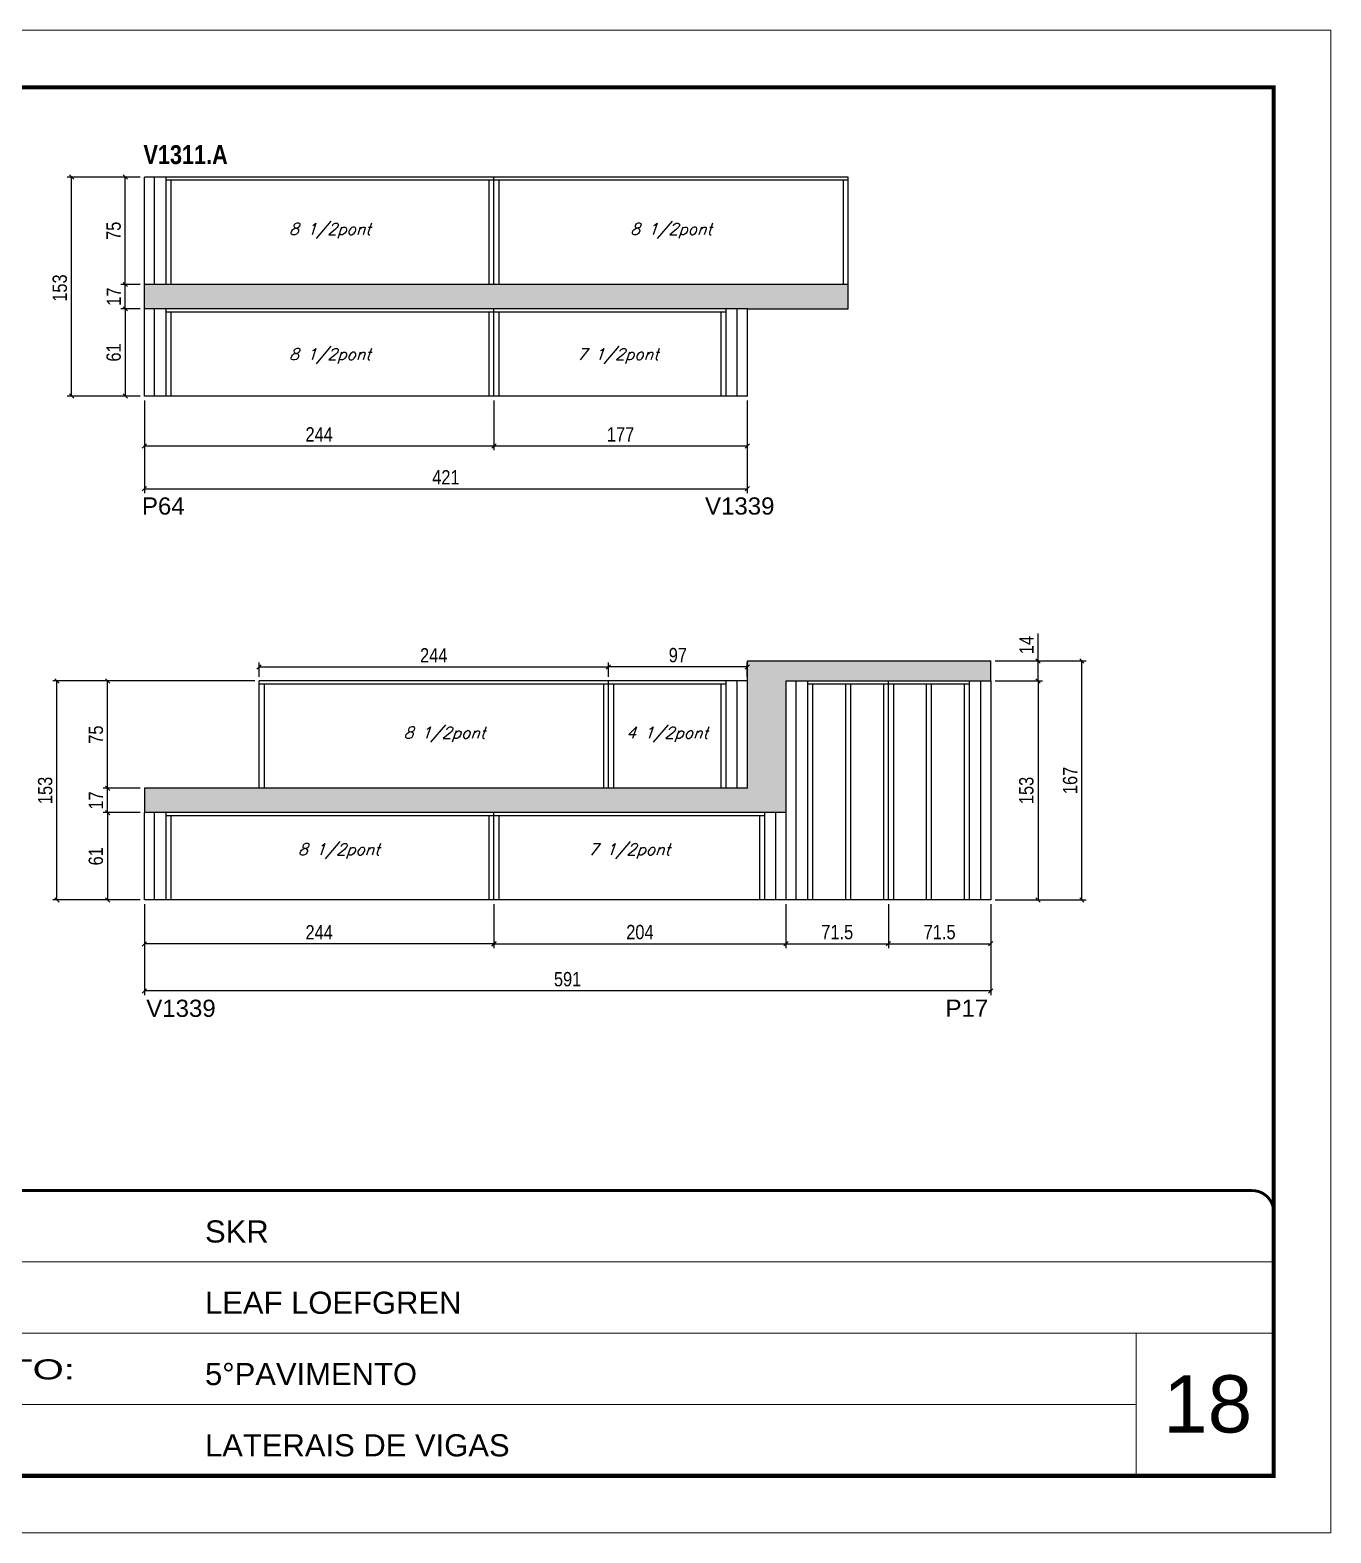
# Model space of a CAD drawing. Extents: x 3309 to 10384, y -2522 to 14608.
# Drawn here: x 5484 to 6393, y 8964 to 10014 of the extents above; entities that cross this region are included whole.
import ezdxf

# ---------------------------------------------------------------- set-up
doc = ezdxf.new("R2010")
doc.units = 0
doc.linetypes.add('CONTINUO', pattern=[0])
doc.linetypes.add('DASHED', pattern=[0.75, 0.5, -0.25])
for name, color, linetype in [('5', 5, 'Continuous'), ('COTA', 241, 'Continuous'), ('NOMENCLATURA', 7, 'Continuous'), ('Painéis', 200, 'Continuous'), ('SARR_2.2x7', 40, 'Continuous'), ('SARR_3.5x7', 81, 'Continuous'), ('texto', 7, 'Continuous')]:
    doc.layers.add(name, color=color, linetype=linetype)
for name, color, linetype, lineweight in [('CARIMBO', 255, 'Continuous', 9), ('Folhas', 255, 'Continuous', 9), ('SARRAFO DE PRESSAO', 251, 'DASHED', 9)]:
    doc.layers.add(name, color=color, linetype=linetype, lineweight=lineweight)
doc.styles.add('ARIAL', font='arial.ttf')
doc.styles.add('COTA TECNICA', font='techl___.ttf', dxfattribs={"height": 10})
doc.styles.add('Romans', font='romans.shx')
doc.styles.get("Standard").update_dxf_attribs({"font": 'arial.ttf'})
doc.styles.add('TECNICA', font='techb___.ttf', dxfattribs={"height": 10})
doc.styles.add('Tecnologia', font='')
doc.styles.get('Tecnologia').set_extended_font_data('Forgotten Futurist')
doc.dimstyles.new('PAINEL', dxfattribs={"dimtxt": 10, "dimasz": 3, "dimexe": 3, "dimexo": 3, "dimgap": 3, "dimtad": 1, "dimdec": 1, "dimzin": 12, "dimdsep": 46, "dimtxsty": 'COTA TECNICA', "dimblk1": 'OBLIQUE', "dimblk2": 'OBLIQUE', "dimsah": 1, "dimcen": 0.9, "dimclrd": 4, "dimclre": 4, "dimclrt": 240, "dimadec": 1, "dimazin": 3, "dimtfac": 1, "dimtdec": 1, "dimtmove": 0, "dimatfit": 3, "dimfxl": 1, "dimtolj": 1, "dimtzin": 12, "dimarcsym": 0})

# ---------------------------------------------------------------- blocks, each defined once
blk = doc.blocks.new('9999999999')
at = {"color": 30, "linetype": 'CONTINUO'}
for p, q in [((98564.6, 34379.6), (99584, 34379.6)), ((98564.6, 34329.8), (99488, 34329.8)), ((99584, 34329.8), (99488, 34329.8)), ((99488, 34329.8), (99488, 34230.2)), ((98564.6, 34280), (99488, 34280))]:
    blk.add_line(p, q, dxfattribs=at)
at = {"color": 30, "linetype": 'CONTINUO', "const_width": 2}
blk.add_lwpolyline([(99584, 34230.2), (99584, 34414.4, 0.414214), (99569, 34429.4), (98229, 34429.4, 0.414214), (98214, 34414.4), (98214, 34245.2, 0.414214), (98229, 34230.2), (99584, 34230.2)], format="xyb", dxfattribs=at)
at = {"layer": 'Folhas'}
blk.add_lwpolyline([(98139, 34190.2), (99624, 34190.2), (99624, 35240.2), (98139, 35240.2)], close=True, dxfattribs=at)
at = {"layer": 'Folhas', "color": 30, "const_width": 3}
blk.add_lwpolyline([(98214, 34230.2), (99584, 34230.2), (99584, 35200.2), (98214, 35200.2)], close=True, dxfattribs=at)
at = {"color": 7, "linetype": 'Continuous', "ltscale": 5, "style": 'ARIAL'}
for s, height, p in [('SKR', 15.48, (98837.7, 34393.1)), ('LEAF LOEFGREN', 15.483, (98837.7, 34343.3)), ('5°PAVIMENTO', 15.483, (98837.7, 34293.5)), ('LATERAIS DE VIGAS', 15.483, (98837.7, 34243.7))]:
    blk.add_text(s, height=height, dxfattribs=at).set_placement(p)
at = {"layer": 'Folhas', "color": 7, "style": 'Tecnologia', "width": 1.5}
blk.add_text('PAVIMENTO:', height=14, dxfattribs=at).set_placement((98573.7, 34297.5))
blk = doc.blocks.new('_Oblique')
at = {"color": 0, "linetype": 'ByBlock', "lineweight": -2}
blk.add_line((-0.5, -0.5), (0.5, 0.5), dxfattribs=at)
blk = doc.blocks.new('*D506')
at = {"layer": 'COTA', "color": 4, "lineweight": -2, "transparency": 16777216}
for p, q in [((5564.3, 9754.8), (5564.3, 9720)), ((5808.3, 9754.8), (5808.3, 9720)), ((5564.3, 9723), (5808.3, 9723))]:
    blk.add_line(p, q, dxfattribs=at)
at = {"layer": 'Defpoints', "color": 0, "transparency": 16777216}
for p in [(5564.3, 9757.8), (5808.3, 9757.8), (5808.3, 9723)]:
    blk.add_point(p, dxfattribs=at)
at = {"layer": 'COTA', "color": 4, "lineweight": -2, "transparency": 16777216, "xscale": 3, "yscale": 3, "zscale": 3, "rotation": 180}
blk.add_blockref('_Oblique', (5564.3, 9723), dxfattribs=at)
at = {"layer": 'COTA', "color": 4, "lineweight": -2, "transparency": 16777216, "xscale": 3, "yscale": 3, "zscale": 3}
blk.add_blockref('_Oblique', (5808.3, 9723), dxfattribs=at)
at = {"layer": 'COTA', "color": 240, "transparency": 16777216, "insert": (5686.3, 9731.1), "char_height": 10, "attachment_point": 5, "style": 'COTA TECNICA'}
blk.add_mtext('\\A1;244', dxfattribs=at)
blk = doc.blocks.new('*D507')
at = {"layer": 'COTA', "color": 4, "lineweight": -2, "transparency": 16777216}
for p, q in [((5808.3, 9754.8), (5808.3, 9720)), ((5985.3, 9754.8), (5985.3, 9720)), ((5808.3, 9723), (5985.3, 9723))]:
    blk.add_line(p, q, dxfattribs=at)
at = {"layer": 'Defpoints', "color": 0, "transparency": 16777216}
for p in [(5808.3, 9757.8), (5985.3, 9757.8), (5985.3, 9723)]:
    blk.add_point(p, dxfattribs=at)
at = {"layer": 'COTA', "color": 4, "lineweight": -2, "transparency": 16777216, "xscale": 3, "yscale": 3, "zscale": 3, "rotation": 180}
blk.add_blockref('_Oblique', (5808.3, 9723), dxfattribs=at)
at = {"layer": 'COTA', "color": 4, "lineweight": -2, "transparency": 16777216, "xscale": 3, "yscale": 3, "zscale": 3}
blk.add_blockref('_Oblique', (5985.3, 9723), dxfattribs=at)
at = {"layer": 'COTA', "color": 240, "transparency": 16777216, "insert": (5896.8, 9731.1), "char_height": 10, "attachment_point": 5, "style": 'COTA TECNICA'}
blk.add_mtext('\\A1;177', dxfattribs=at)
blk = doc.blocks.new('*D505')
at = {"layer": 'COTA', "color": 4, "lineweight": -2, "transparency": 16777216}
for p, q in [((5564.3, 9754.8), (5564.3, 9690.1)), ((5985.3, 9754.8), (5985.3, 9690.1)), ((5564.3, 9693.1), (5985.3, 9693.1))]:
    blk.add_line(p, q, dxfattribs=at)
at = {"layer": 'Defpoints', "color": 0, "transparency": 16777216}
for p in [(5564.3, 9757.8), (5985.3, 9757.8), (5985.3, 9693.1)]:
    blk.add_point(p, dxfattribs=at)
at = {"layer": 'COTA', "color": 4, "lineweight": -2, "transparency": 16777216, "xscale": 3, "yscale": 3, "zscale": 3, "rotation": 180}
blk.add_blockref('_Oblique', (5564.3, 9693.1), dxfattribs=at)
at = {"layer": 'COTA', "color": 4, "lineweight": -2, "transparency": 16777216, "xscale": 3, "yscale": 3, "zscale": 3}
blk.add_blockref('_Oblique', (5985.3, 9693.1), dxfattribs=at)
at = {"layer": 'COTA', "color": 240, "transparency": 16777216, "insert": (5774.8, 9701.1), "char_height": 10, "attachment_point": 5, "style": 'COTA TECNICA'}
blk.add_mtext('\\A1;421', dxfattribs=at)
blk = doc.blocks.new('*D508')
at = {"layer": 'COTA', "color": 4, "linetype": 'ByBlock', "lineweight": -2, "transparency": 16777216}
for p, q in [((5564.3, 9402.8), (5564.3, 9372.1)), ((5808.3, 9402.8), (5808.3, 9372.1)), ((5808.3, 9375.1), (5564.3, 9375.1))]:
    blk.add_line(p, q, dxfattribs=at)
at = {"layer": 'Defpoints', "color": 0, "linetype": 'ByBlock', "transparency": 16777216}
for p in [(5564.3, 9405.8), (5808.3, 9405.8), (5564.3, 9375.1)]:
    blk.add_point(p, dxfattribs=at)
at = {"layer": 'COTA', "color": 4, "linetype": 'ByBlock', "lineweight": -2, "transparency": 16777216, "xscale": 3, "yscale": 3, "zscale": 3, "rotation": 180}
blk.add_blockref('_Oblique', (5564.3, 9375.1), dxfattribs=at)
at = {"layer": 'COTA', "color": 4, "linetype": 'ByBlock', "lineweight": -2, "transparency": 16777216, "xscale": 3, "yscale": 3, "zscale": 3}
blk.add_blockref('_Oblique', (5808.3, 9375.1), dxfattribs=at)
at = {"layer": 'COTA', "color": 240, "linetype": 'ByBlock', "transparency": 16777216, "insert": (5686.3, 9383.2), "char_height": 10, "attachment_point": 5, "style": 'COTA TECNICA'}
blk.add_mtext('\\A1;244', dxfattribs=at)
blk = doc.blocks.new('*D510')
at = {"layer": 'COTA', "color": 4, "linetype": 'ByBlock', "lineweight": -2, "transparency": 16777216}
for p, q in [((5564.3, 9402.8), (5564.3, 9339.2)), ((6155.3, 9402.8), (6155.3, 9339.2)), ((6155.3, 9342.2), (5564.3, 9342.2))]:
    blk.add_line(p, q, dxfattribs=at)
at = {"layer": 'Defpoints', "color": 0, "linetype": 'ByBlock', "transparency": 16777216}
for p in [(5564.3, 9405.8), (6155.3, 9405.8), (5564.3, 9342.2)]:
    blk.add_point(p, dxfattribs=at)
at = {"layer": 'COTA', "color": 4, "linetype": 'ByBlock', "lineweight": -2, "transparency": 16777216, "xscale": 3, "yscale": 3, "zscale": 3, "rotation": 180}
blk.add_blockref('_Oblique', (5564.3, 9342.2), dxfattribs=at)
at = {"layer": 'COTA', "color": 4, "linetype": 'ByBlock', "lineweight": -2, "transparency": 16777216, "xscale": 3, "yscale": 3, "zscale": 3}
blk.add_blockref('_Oblique', (6155.3, 9342.2), dxfattribs=at)
at = {"layer": 'COTA', "color": 240, "linetype": 'ByBlock', "transparency": 16777216, "insert": (5859.8, 9350.4), "char_height": 10, "attachment_point": 5, "style": 'COTA TECNICA'}
blk.add_mtext('\\A1;591', dxfattribs=at)
blk = doc.blocks.new('*D509')
at = {"layer": 'COTA', "color": 4, "lineweight": -2, "transparency": 16777216}
for p, q in [((5808.3, 9402.8), (5808.3, 9372.2)), ((6012.3, 9402.8), (6012.3, 9372.2)), ((5808.3, 9375.2), (6012.3, 9375.2))]:
    blk.add_line(p, q, dxfattribs=at)
at = {"layer": 'Defpoints', "color": 0, "transparency": 16777216}
for p in [(5808.3, 9405.8, 0), (6012.3, 9405.8, 0), (6012.3, 9375.2)]:
    blk.add_point(p, dxfattribs=at)
at = {"layer": 'COTA', "color": 4, "lineweight": -2, "transparency": 16777216, "xscale": 3, "yscale": 3, "zscale": 3, "rotation": 180}
blk.add_blockref('_Oblique', (5808.3, 9375.2), dxfattribs=at)
at = {"layer": 'COTA', "color": 4, "lineweight": -2, "transparency": 16777216, "xscale": 3, "yscale": 3, "zscale": 3}
blk.add_blockref('_Oblique', (6012.3, 9375.2), dxfattribs=at)
at = {"layer": 'COTA', "color": 240, "transparency": 16777216, "insert": (5910.3, 9383.3), "char_height": 10, "attachment_point": 5, "style": 'COTA TECNICA'}
blk.add_mtext('\\A1;204', dxfattribs=at)
blk = doc.blocks.new('*D511')
at = {"layer": 'COTA', "color": 4, "lineweight": -2, "transparency": 16777216}
for p, q in [((6012.3, 9402.8), (6012.3, 9372.2)), ((6083.8, 9402.8), (6083.8, 9372.2)), ((6012.3, 9375.2), (6083.8, 9375.2))]:
    blk.add_line(p, q, dxfattribs=at)
at = {"layer": 'Defpoints', "color": 0, "transparency": 16777216}
for p in [(6012.3, 9405.8), (6083.8, 9405.8), (6083.8, 9375.2)]:
    blk.add_point(p, dxfattribs=at)
at = {"layer": 'COTA', "color": 4, "lineweight": -2, "transparency": 16777216, "xscale": 3, "yscale": 3, "zscale": 3, "rotation": 180}
blk.add_blockref('_Oblique', (6012.3, 9375.2), dxfattribs=at)
at = {"layer": 'COTA', "color": 4, "lineweight": -2, "transparency": 16777216, "xscale": 3, "yscale": 3, "zscale": 3}
blk.add_blockref('_Oblique', (6083.8, 9375.2), dxfattribs=at)
at = {"layer": 'COTA', "color": 240, "transparency": 16777216, "insert": (6048.1, 9383.3), "char_height": 10, "attachment_point": 5, "style": 'COTA TECNICA'}
blk.add_mtext('\\A1;71.5', dxfattribs=at)
blk = doc.blocks.new('*D512')
at = {"layer": 'COTA', "color": 4, "lineweight": -2, "transparency": 16777216}
for p, q in [((6158.3, 9558.8), (6191.4, 9558.8)), ((6188.4, 9558.8), (6188.4, 9405.8)), ((6158.3, 9405.8), (6191.4, 9405.8))]:
    blk.add_line(p, q, dxfattribs=at)
at = {"layer": 'Defpoints', "color": 0, "transparency": 16777216}
for p in [(6155.3, 9558.8), (6155.3, 9405.8), (6188.4, 9405.8)]:
    blk.add_point(p, dxfattribs=at)
at = {"layer": 'COTA', "color": 4, "lineweight": -2, "transparency": 16777216, "xscale": 3, "yscale": 3, "zscale": 3}
for p, rotation in [((6188.4, 9558.8), 90), ((6188.4, 9405.8), 270)]:
    blk.add_blockref('_Oblique', p, dxfattribs=dict(at, rotation=rotation))
at = {"layer": 'COTA', "color": 240, "transparency": 16777216, "insert": (6180.2, 9482.3), "char_height": 10, "attachment_point": 5, "rotation": 90, "style": 'COTA TECNICA'}
blk.add_mtext('\\A1;153', dxfattribs=at)
blk = doc.blocks.new('*D513')
at = {"layer": 'COTA', "color": 4, "lineweight": -2, "transparency": 16777216}
for p, q in [((6188.4, 9572.8), (6188.4, 9591.9)), ((6158.3, 9572.8), (6191.4, 9572.8)), ((6188.4, 9558.8), (6188.4, 9572.8)), ((6158.3, 9558.8), (6191.4, 9558.8))]:
    blk.add_line(p, q, dxfattribs=at)
at = {"layer": 'Defpoints', "color": 0, "transparency": 16777216}
for p in [(6155.3, 9572.8), (6188.4, 9572.8), (6155.3, 9558.8)]:
    blk.add_point(p, dxfattribs=at)
at = {"layer": 'COTA', "color": 4, "lineweight": -2, "transparency": 16777216, "xscale": 3, "yscale": 3, "zscale": 3}
for p, rotation in [((6188.4, 9572.8), 90), ((6188.4, 9558.8), 270)]:
    blk.add_blockref('_Oblique', p, dxfattribs=dict(at, rotation=rotation))
at = {"layer": 'COTA', "color": 240, "transparency": 16777216, "insert": (6180.3, 9583.9), "char_height": 10, "attachment_point": 5, "rotation": 90, "style": 'COTA TECNICA'}
blk.add_mtext('\\A1;14', dxfattribs=at)
blk = doc.blocks.new('*D514')
at = {"layer": 'COTA', "color": 4, "lineweight": -2, "transparency": 16777216}
for p, q in [((6158.3, 9572.8), (6221.9, 9572.8)), ((6218.9, 9405.8), (6218.9, 9572.8)), ((6158.3, 9405.8), (6221.9, 9405.8))]:
    blk.add_line(p, q, dxfattribs=at)
at = {"layer": 'Defpoints', "color": 0, "transparency": 16777216}
for p in [(6155.3, 9572.8), (6218.9, 9572.8), (6155.3, 9405.8)]:
    blk.add_point(p, dxfattribs=at)
at = {"layer": 'COTA', "color": 4, "lineweight": -2, "transparency": 16777216, "xscale": 3, "yscale": 3, "zscale": 3}
for p, rotation in [((6218.9, 9572.8), 90), ((6218.9, 9405.8), 270)]:
    blk.add_blockref('_Oblique', p, dxfattribs=dict(at, rotation=rotation))
at = {"layer": 'COTA', "color": 240, "transparency": 16777216, "insert": (6210.8, 9489.3), "char_height": 10, "attachment_point": 5, "rotation": 90, "style": 'COTA TECNICA'}
blk.add_mtext('\\A1;167', dxfattribs=at)
blk = doc.blocks.new('*D515')
at = {"layer": 'COTA', "color": 4, "lineweight": -2, "transparency": 16777216}
for p, q in [((6083.8, 9402.8), (6083.8, 9372.2)), ((6155.3, 9402.8), (6155.3, 9372.2)), ((6083.8, 9375.2), (6155.3, 9375.2))]:
    blk.add_line(p, q, dxfattribs=at)
at = {"layer": 'Defpoints', "color": 0, "transparency": 16777216}
for p in [(6083.8, 9405.8), (6155.3, 9405.8), (6155.3, 9375.2)]:
    blk.add_point(p, dxfattribs=at)
at = {"layer": 'COTA', "color": 4, "lineweight": -2, "transparency": 16777216, "xscale": 3, "yscale": 3, "zscale": 3, "rotation": 180}
blk.add_blockref('_Oblique', (6083.8, 9375.2), dxfattribs=at)
at = {"layer": 'COTA', "color": 4, "lineweight": -2, "transparency": 16777216, "xscale": 3, "yscale": 3, "zscale": 3}
blk.add_blockref('_Oblique', (6155.3, 9375.2), dxfattribs=at)
at = {"layer": 'COTA', "color": 240, "transparency": 16777216, "insert": (6119.6, 9383.3), "char_height": 10, "attachment_point": 5, "style": 'COTA TECNICA'}
blk.add_mtext('\\A1;71.5', dxfattribs=at)
blk = doc.blocks.new('*D516')
at = {"layer": 'COTA', "color": 4, "lineweight": -2, "transparency": 16777216}
for p, q in [((5888.3, 9561.8), (5888.3, 9571.6)), ((5985.3, 9568.6), (5888.3, 9568.6)), ((5985.3, 9561.8), (5985.3, 9571.6))]:
    blk.add_line(p, q, dxfattribs=at)
at = {"layer": 'Defpoints', "color": 0, "transparency": 16777216}
for p in [(5888.3, 9568.6), (5888.3, 9558.8), (5985.3, 9558.8)]:
    blk.add_point(p, dxfattribs=at)
at = {"layer": 'COTA', "color": 4, "lineweight": -2, "transparency": 16777216, "xscale": 3, "yscale": 3, "zscale": 3, "rotation": 180}
blk.add_blockref('_Oblique', (5888.3, 9568.6), dxfattribs=at)
at = {"layer": 'COTA', "color": 4, "lineweight": -2, "transparency": 16777216, "xscale": 3, "yscale": 3, "zscale": 3}
blk.add_blockref('_Oblique', (5985.3, 9568.6), dxfattribs=at)
at = {"layer": 'COTA', "color": 240, "transparency": 16777216, "insert": (5936.8, 9576.8), "char_height": 10, "attachment_point": 5, "style": 'COTA TECNICA'}
blk.add_mtext('\\A1;97', dxfattribs=at)
blk = doc.blocks.new('*D517')
at = {"layer": 'COTA', "color": 4, "lineweight": -2, "transparency": 16777216}
for p, q in [((5644.3, 9561.8), (5644.3, 9571.6)), ((5644.3, 9568.6), (5888.3, 9568.6)), ((5888.3, 9561.8), (5888.3, 9571.6))]:
    blk.add_line(p, q, dxfattribs=at)
at = {"layer": 'Defpoints', "color": 0, "transparency": 16777216}
for p in [(5888.3, 9568.6), (5644.3, 9558.8), (5888.3, 9558.8)]:
    blk.add_point(p, dxfattribs=at)
at = {"layer": 'COTA', "color": 4, "lineweight": -2, "transparency": 16777216, "xscale": 3, "yscale": 3, "zscale": 3, "rotation": 180}
blk.add_blockref('_Oblique', (5644.3, 9568.6), dxfattribs=at)
at = {"layer": 'COTA', "color": 4, "lineweight": -2, "transparency": 16777216, "xscale": 3, "yscale": 3, "zscale": 3}
blk.add_blockref('_Oblique', (5888.3, 9568.6), dxfattribs=at)
at = {"layer": 'COTA', "color": 240, "transparency": 16777216, "insert": (5766.3, 9576.7), "char_height": 10, "attachment_point": 5, "style": 'COTA TECNICA'}
blk.add_mtext('\\A1;244', dxfattribs=at)
blk = doc.blocks.new('*D518')
at = {"layer": 'COTA', "color": 4, "lineweight": -2, "transparency": 16777216}
for p, q in [((5561.3, 9818.8), (5547.9, 9818.8)), ((5550.9, 9818.8), (5550.9, 9757.8)), ((5561.3, 9757.8), (5547.9, 9757.8))]:
    blk.add_line(p, q, dxfattribs=at)
at = {"layer": 'Defpoints', "color": 0, "transparency": 16777216}
for p in [(5564.3, 9818.8), (5550.9, 9757.8), (5564.3, 9757.8)]:
    blk.add_point(p, dxfattribs=at)
at = {"layer": 'COTA', "color": 4, "lineweight": -2, "transparency": 16777216, "xscale": 3, "yscale": 3, "zscale": 3}
for p, rotation in [((5550.9, 9818.8), 90), ((5550.9, 9757.8), 270)]:
    blk.add_blockref('_Oblique', p, dxfattribs=dict(at, rotation=rotation))
at = {"layer": 'COTA', "color": 240, "transparency": 16777216, "insert": (5542.8, 9788.3), "char_height": 10, "attachment_point": 5, "rotation": 90, "style": 'COTA TECNICA'}
blk.add_mtext('\\A1;61', dxfattribs=at)
blk = doc.blocks.new('*D519')
at = {"layer": 'COTA', "color": 4, "lineweight": -2, "transparency": 16777216}
for p, q in [((5561.3, 9835.8), (5547.9, 9835.8)), ((5550.9, 9818.8), (5550.9, 9835.8)), ((5561.3, 9818.8), (5547.9, 9818.8))]:
    blk.add_line(p, q, dxfattribs=at)
at = {"layer": 'Defpoints', "color": 0, "transparency": 16777216}
for p in [(5550.9, 9835.8), (5564.3, 9835.8), (5564.3, 9818.8)]:
    blk.add_point(p, dxfattribs=at)
at = {"layer": 'COTA', "color": 4, "lineweight": -2, "transparency": 16777216, "xscale": 3, "yscale": 3, "zscale": 3}
for p, rotation in [((5550.9, 9835.8), 90), ((5550.9, 9818.8), 270)]:
    blk.add_blockref('_Oblique', p, dxfattribs=dict(at, rotation=rotation))
at = {"layer": 'COTA', "color": 240, "transparency": 16777216, "insert": (5542.9, 9827.3), "char_height": 10, "attachment_point": 5, "rotation": 90, "style": 'COTA TECNICA'}
blk.add_mtext('\\A1;17', dxfattribs=at)
blk = doc.blocks.new('*D520')
at = {"layer": 'COTA', "color": 4, "lineweight": -2, "transparency": 16777216}
for p, q in [((5561.3, 9910.8), (5547.9, 9910.8)), ((5550.9, 9835.8), (5550.9, 9910.8)), ((5561.3, 9835.8), (5547.9, 9835.8))]:
    blk.add_line(p, q, dxfattribs=at)
at = {"layer": 'Defpoints', "color": 0, "transparency": 16777216}
for p in [(5550.9, 9910.8), (5564.3, 9910.8), (5564.3, 9835.8)]:
    blk.add_point(p, dxfattribs=at)
at = {"layer": 'COTA', "color": 4, "lineweight": -2, "transparency": 16777216, "xscale": 3, "yscale": 3, "zscale": 3}
for p, rotation in [((5550.9, 9910.8), 90), ((5550.9, 9835.8), 270)]:
    blk.add_blockref('_Oblique', p, dxfattribs=dict(at, rotation=rotation))
at = {"layer": 'COTA', "color": 240, "transparency": 16777216, "insert": (5542.8, 9873.3), "char_height": 10, "attachment_point": 5, "rotation": 90, "style": 'COTA TECNICA'}
blk.add_mtext('\\A1;75', dxfattribs=at)
blk = doc.blocks.new('*D521')
at = {"layer": 'COTA', "color": 4, "lineweight": -2, "transparency": 16777216}
for p, q in [((5561.3, 9910.8), (5510.4, 9910.8)), ((5513.4, 9757.8), (5513.4, 9910.8)), ((5561.3, 9757.8), (5510.4, 9757.8))]:
    blk.add_line(p, q, dxfattribs=at)
at = {"layer": 'Defpoints', "color": 0, "transparency": 16777216}
for p in [(5513.4, 9910.8), (5564.3, 9910.8), (5564.3, 9757.8)]:
    blk.add_point(p, dxfattribs=at)
at = {"layer": 'COTA', "color": 4, "lineweight": -2, "transparency": 16777216, "xscale": 3, "yscale": 3, "zscale": 3}
for p, rotation in [((5513.4, 9910.8), 90), ((5513.4, 9757.8), 270)]:
    blk.add_blockref('_Oblique', p, dxfattribs=dict(at, rotation=rotation))
at = {"layer": 'COTA', "color": 240, "transparency": 16777216, "insert": (5505.2, 9833.3), "char_height": 10, "attachment_point": 5, "rotation": 90, "style": 'COTA TECNICA'}
blk.add_mtext('\\A1;153', dxfattribs=at)
blk = doc.blocks.new('*D522')
at = {"layer": 'COTA', "color": 4, "lineweight": -2, "transparency": 16777216}
for p, q in [((5561.3, 9466.8), (5535.5, 9466.8)), ((5538.5, 9466.8), (5538.5, 9405.8)), ((5561.3, 9405.8), (5535.5, 9405.8))]:
    blk.add_line(p, q, dxfattribs=at)
at = {"layer": 'Defpoints', "color": 0, "transparency": 16777216}
for p in [(5564.3, 9466.8), (5538.5, 9405.8), (5564.3, 9405.8)]:
    blk.add_point(p, dxfattribs=at)
at = {"layer": 'COTA', "color": 4, "lineweight": -2, "transparency": 16777216, "xscale": 3, "yscale": 3, "zscale": 3}
for p, rotation in [((5538.5, 9466.8), 90), ((5538.5, 9405.8), 270)]:
    blk.add_blockref('_Oblique', p, dxfattribs=dict(at, rotation=rotation))
at = {"layer": 'COTA', "color": 240, "transparency": 16777216, "insert": (5530.4, 9436.3), "char_height": 10, "attachment_point": 5, "rotation": 90, "style": 'COTA TECNICA'}
blk.add_mtext('\\A1;61', dxfattribs=at)
blk = doc.blocks.new('*D523')
at = {"layer": 'COTA', "color": 4, "lineweight": -2, "transparency": 16777216}
for p, q in [((5561.3, 9483.8), (5535.5, 9483.8)), ((5538.5, 9466.8), (5538.5, 9483.8)), ((5561.3, 9466.8), (5535.5, 9466.8))]:
    blk.add_line(p, q, dxfattribs=at)
at = {"layer": 'Defpoints', "color": 0, "transparency": 16777216}
for p in [(5538.5, 9483.8), (5564.3, 9483.8), (5564.3, 9466.8)]:
    blk.add_point(p, dxfattribs=at)
at = {"layer": 'COTA', "color": 4, "lineweight": -2, "transparency": 16777216, "xscale": 3, "yscale": 3, "zscale": 3}
for p, rotation in [((5538.5, 9483.8), 90), ((5538.5, 9466.8), 270)]:
    blk.add_blockref('_Oblique', p, dxfattribs=dict(at, rotation=rotation))
at = {"layer": 'COTA', "color": 240, "transparency": 16777216, "insert": (5530.4, 9475.3), "char_height": 10, "attachment_point": 5, "rotation": 90, "style": 'COTA TECNICA'}
blk.add_mtext('\\A1;17', dxfattribs=at)
blk = doc.blocks.new('*D524')
at = {"layer": 'COTA', "color": 4, "lineweight": -2, "transparency": 16777216}
for p, q in [((5641.3, 9558.8), (5535.5, 9558.8)), ((5538.5, 9483.8), (5538.5, 9558.8)), ((5561.3, 9483.8), (5535.5, 9483.8))]:
    blk.add_line(p, q, dxfattribs=at)
at = {"layer": 'Defpoints', "color": 0, "transparency": 16777216}
for p in [(5538.5, 9558.8), (5644.3, 9558.8), (5564.3, 9483.8)]:
    blk.add_point(p, dxfattribs=at)
at = {"layer": 'COTA', "color": 4, "lineweight": -2, "transparency": 16777216, "xscale": 3, "yscale": 3, "zscale": 3}
for p, rotation in [((5538.5, 9558.8), 90), ((5538.5, 9483.8), 270)]:
    blk.add_blockref('_Oblique', p, dxfattribs=dict(at, rotation=rotation))
at = {"layer": 'COTA', "color": 240, "transparency": 16777216, "insert": (5530.4, 9521.3), "char_height": 10, "attachment_point": 5, "rotation": 90, "style": 'COTA TECNICA'}
blk.add_mtext('\\A1;75', dxfattribs=at)
blk = doc.blocks.new('*D525')
at = {"layer": 'COTA', "color": 4, "lineweight": -2, "transparency": 16777216}
for p, q in [((5641.3, 9558.8), (5500.2, 9558.8)), ((5503.2, 9405.8), (5503.2, 9558.8)), ((5561.3, 9405.8), (5500.2, 9405.8))]:
    blk.add_line(p, q, dxfattribs=at)
at = {"layer": 'Defpoints', "color": 0, "transparency": 16777216}
for p in [(5503.2, 9558.8), (5644.3, 9558.8), (5564.3, 9405.8)]:
    blk.add_point(p, dxfattribs=at)
at = {"layer": 'COTA', "color": 4, "lineweight": -2, "transparency": 16777216, "xscale": 3, "yscale": 3, "zscale": 3}
for p, rotation in [((5503.2, 9558.8), 90), ((5503.2, 9405.8), 270)]:
    blk.add_blockref('_Oblique', p, dxfattribs=dict(at, rotation=rotation))
at = {"layer": 'COTA', "color": 240, "transparency": 16777216, "insert": (5495, 9482.3), "char_height": 10, "attachment_point": 5, "rotation": 90, "style": 'COTA TECNICA'}
blk.add_mtext('\\A1;153', dxfattribs=at)

msp = doc.modelspace()

# ---------------------------------------------------------------- hatches: boundary and pattern name
at = {"layer": 'COTA'}
h = msp.add_hatch(dxfattribs=at)
h.set_pattern_fill('AR-CONC', color=256, scale=0.03)
h.set_pattern_definition([(50, (66.6, 0), (5.46554, -0.4781726), [0.5715, -6.2865]), (355, (66.6, 0), (-1.0573026, 5.7317054), [0.4572, -5.0292175]), (100.451445, (67.0555, -0.04), (4.4082374, 5.2535326), [0.4857003, -5.3427073]), (46.1842, (66.6, 1.524), (8.1323712, -1.26127), [0.85725, -9.42975]), (96.63556, (67.278, 1.419), (7.122124, 7.422784), [0.7285507, -8.014068]), (351.18415, (66.6, 1.524), (7.122124, 7.422784), [0.685799, -7.543792]), (21, (67.362, 1.143), (4.5484317, -3.067956), [0.5715, -6.2865]), (326, (67.362, 1.143), (1.8540609, 5.525639), [0.4572, -5.0292]), (71.451445, (67.741, 0.8873), (6.4024926, 2.457683), [0.4857003, -5.342698]), (37.5, (66.6, 0), (0.0926581, 2.53665117), [0, -4.96824, 0, -5.1054, 0, -5.04825]), (7.5, (66.6, 0), (2.0045899, 3.00541724), [0, -2.91084, 0, -4.85394, 0, -1.92405]), (327.5, (64.9008, 0), (4.06771786, -0.17186232), [0, -1.905, 0, -5.9436, 0, -7.8867]), (317.5, (64.1388, 0), (4.4438754, 0.7627947), [0, -2.4765, 0, -3.94716, 0, -5.6007])])
h.paths.add_polyline_path([(5985.33, 9818.77), (6055.83, 9818.77), (6055.83, 9835.77), (5564.33, 9835.77), (5564.33, 9818.77)])
h = msp.add_hatch(dxfattribs=at)
h.set_pattern_fill('AR-CONC', color=256, scale=0.03)
h.paths.add_polyline_path([(6012.33, 9558.82), (6155.33, 9558.82), (6155.33, 9572.82), (5985.33, 9572.82), (5985.33, 9558.82), (5985.33, 9483.82), (5644.33, 9483.82), (5564.33, 9483.82), (5564.33, 9466.82), (6012.33, 9466.82)])

# ---------------------------------------------------------------- linework, layer by layer
for p, q in [((5564.33, 9818.77), (5564.33, 9835.77)), ((6055.83, 9818.77), (6055.83, 9835.77)), ((5985.33, 9818.77), (6055.83, 9818.77)), ((5985.33, 9558.82), (5985.33, 9572.82)), ((5985.33, 9572.82), (6155.33, 9572.82)), ((6155.33, 9558.82), (6155.33, 9572.82)), ((5644.33, 9483.82), (5564.33, 9483.82)), ((5564.33, 9483.82), (5564.33, 9466.82))]:
    msp.add_line(p, q, dxfattribs=at)
at = {"layer": 'Painéis', "linetype": 'ByBlock'}
for p, q in [((6055.83, 9910.77), (5564.33, 9910.77)), ((5564.33, 9835.77), (5564.33, 9910.77)), ((5808.33, 9835.77), (5808.33, 9910.77)), ((6055.83, 9835.77), (6055.83, 9910.77)), ((6055.83, 9835.77), (5564.33, 9835.77)), ((5985.33, 9818.77), (5564.33, 9818.77)), ((5564.33, 9757.77), (5564.33, 9818.77)), ((5808.33, 9757.77), (5808.33, 9818.77)), ((5985.33, 9757.77), (5985.33, 9818.77)), ((5985.33, 9757.77), (5564.33, 9757.77)), ((5985.33, 9558.82), (5644.33, 9558.82)), ((5644.33, 9483.82), (5644.33, 9558.82)), ((5888.33, 9483.82), (5888.33, 9558.82)), ((5985.33, 9483.82), (5985.33, 9558.82)), ((6012.33, 9405.82), (6012.33, 9558.82)), ((6012.33, 9558.82), (6155.33, 9558.82)), ((6083.83, 9405.82), (6083.83, 9558.82)), ((6155.33, 9558.82), (6155.33, 9405.82)), ((5985.33, 9483.82), (5644.33, 9483.82)), ((6012.33, 9466.82), (5564.33, 9466.82)), ((5564.33, 9405.82), (5564.33, 9466.82)), ((5808.33, 9405.82), (5808.33, 9466.82)), ((6155.33, 9405.82), (5564.33, 9405.82))]:
    msp.add_line(p, q, dxfattribs=at)
at = {"layer": 'SARR_2.2x7', "linetype": 'Continuous'}
for p, q in [((5571.33, 9835.77), (5571.33, 9910.77)), ((5808.33, 9908.57), (5579.33, 9908.57)), ((6055.83, 9908.57), (5808.33, 9908.57)), ((5571.33, 9757.77), (5571.33, 9818.77)), ((5978.33, 9757.77), (5978.33, 9818.77)), ((5808.33, 9816.57), (5579.33, 9816.57)), ((5970.33, 9816.57), (5808.33, 9816.57)), ((5888.33, 9556.62), (5644.33, 9556.62)), ((5970.33, 9556.62), (5888.33, 9556.62)), ((5978.33, 9483.82), (5978.33, 9558.82)), ((6019.33, 9405.82), (6019.33, 9558.82)), ((6083.83, 9556.62), (6027.33, 9556.62)), ((6140.33, 9556.62), (6083.83, 9556.62)), ((6148.33, 9405.82), (6148.33, 9558.82)), ((5571.33, 9405.82), (5571.33, 9466.82)), ((5808.33, 9464.62), (5579.33, 9464.62)), ((5997.33, 9464.62), (5808.33, 9464.62)), ((6005.33, 9405.82), (6005.33, 9466.82))]:
    msp.add_line(p, q, dxfattribs=at)
at = {"layer": 'SARR_3.5x7'}
for p, q in [((5579.33, 9910.77), (5579.33, 9835.77)), ((5582.83, 9908.57), (5582.83, 9835.77)), ((5804.83, 9908.57), (5804.83, 9835.77)), ((5811.83, 9908.57), (5811.83, 9835.77)), ((6052.33, 9908.57), (6052.33, 9835.77)), ((5579.33, 9818.77), (5579.33, 9757.77)), ((5970.33, 9818.77), (5970.33, 9757.77)), ((5582.83, 9816.57), (5582.83, 9757.77)), ((5804.83, 9816.57), (5804.83, 9757.77)), ((5811.83, 9816.57), (5811.83, 9757.77)), ((5966.83, 9816.57), (5966.83, 9757.77)), ((5647.83, 9556.62), (5647.83, 9483.82)), ((5884.83, 9556.62), (5884.83, 9483.82)), ((5891.83, 9556.62), (5891.83, 9483.82)), ((5966.83, 9556.62), (5966.83, 9483.82)), ((5970.33, 9558.82), (5970.33, 9483.82)), ((6027.33, 9558.82), (6027.33, 9405.82)), ((6030.83, 9556.62), (6030.83, 9405.82)), ((6053.78, 9556.62), (6053.78, 9405.82)), ((6057.28, 9556.62), (6057.28, 9405.82)), ((6080.33, 9556.62), (6080.33, 9405.82)), ((6087.33, 9556.62), (6087.33, 9405.82)), ((6110.28, 9556.62), (6110.28, 9405.82)), ((6113.78, 9556.62), (6113.78, 9405.82)), ((6136.83, 9556.62), (6136.83, 9405.82)), ((6140.33, 9558.82), (6140.33, 9405.82)), ((5579.33, 9466.82), (5579.33, 9405.82)), ((5582.83, 9464.62), (5582.83, 9405.82)), ((5804.83, 9464.62), (5804.83, 9405.82)), ((5811.83, 9464.62), (5811.83, 9405.82)), ((5993.83, 9464.62), (5993.83, 9405.82)), ((5997.33, 9466.82), (5997.33, 9405.82))]:
    msp.add_line(p, q, dxfattribs=at)

# ---------------------------------------------------------------- block references
at = {"layer": 'SARRAFO DE PRESSAO', "color": 6, "linetype": 'ByBlock'}
msp.add_blockref('9999999999', (-93231.11, -25226.65), dxfattribs=at)

# ---------------------------------------------------------------- texts
at = {"layer": '5', "linetype": 'Continuous'}
for s, rotation, p in [('P64', 0.00004, (5562.53, 9675.05)), ('V1339', 0.00004, (5955.78, 9675.05)), ('V1339', 0.00004, (5565.57, 9324.11)), ('P17', 359.99996, (6123.72, 9324.2))]:
    msp.add_text(s, height=12, rotation=rotation, dxfattribs=at).set_placement(p)
at = {"layer": 'CARIMBO', "style": 'ARIAL'}
msp.add_text('18', height=40, dxfattribs=at).set_placement((6275.73, 9033.7))
at = {"layer": 'NOMENCLATURA', "style": 'TECNICA'}
msp.add_text('V1311.A', height=13.2, dxfattribs=at).set_placement((5563.61, 9919.96))
at = {"layer": 'texto', "color": 2, "char_height": 8, "attachment_point": 5, "style": 'Romans'}
for s, insert in [('{\\Q19;\\C256;8 1/2pont}', (5693.83, 9873.27)), ('{\\Q19;\\C256;8 1/2pont}', (5932.08, 9873.27)), ('{\\Q19;\\C256;8 1/2pont}', (5693.83, 9785.77)), ('{\\Q19;\\C256;7 1/2pont}', (5894.83, 9785.77)), ('{\\Q19;\\C256;8 1/2pont}', (5773.83, 9521.32)), ('{\\Q19;\\C256;4 1/2pont}', (5929.33, 9521.32)), ('{\\Q19;\\C256;8 1/2pont}', (5700.08, 9439.82)), ('{\\Q19;\\C256;7 1/2pont}', (5902.83, 9439.82))]:
    msp.add_mtext(s, dxfattribs=dict(at, insert=insert))

# ---------------------------------------------------------------- dimensions: what is measured, and where the dimension line sits
at = {"layer": 'COTA'}
dim = msp.add_linear_dim(base=(5513.41, 9910.77), p1=(5564.33, 9757.77), p2=(5564.33, 9910.77), angle=90, dimstyle='PAINEL', dxfattribs=at)
dim.commit()
dim.dimension.update_dxf_attribs({"geometry": '*D521', "text_midpoint": (5513.41, 9833.27), "dimtype": 160})
for base, p1, p2, picture, middle in [((5550.93, 9910.77), (5564.33, 9835.77), (5564.33, 9910.77), '*D520', (5542.82, 9873.27)), ((5550.93, 9835.77), (5564.33, 9818.77), (5564.33, 9835.77), '*D519', (5542.86, 9827.27)), ((5550.93, 9757.77), (5564.33, 9818.77), (5564.33, 9757.77), '*D518', (5542.83, 9788.27)), ((6188.38, 9572.82), (6155.33, 9558.82), (6155.33, 9572.82), '*D513', (6180.3, 9583.88)), ((6218.94, 9572.82), (6155.33, 9405.82), (6155.33, 9572.82), '*D514', (6210.84, 9489.32)), ((5503.2, 9558.82), (5564.33, 9405.82), (5644.33, 9558.82), '*D525', (5494.98, 9482.32)), ((5538.48, 9558.82), (5564.33, 9483.82), (5644.33, 9558.82), '*D524', (5530.37, 9521.32)), ((6188.38, 9405.82), (6155.33, 9558.82), (6155.33, 9405.82), '*D512', (6180.16, 9482.32)), ((5538.48, 9483.82), (5564.33, 9466.82), (5564.33, 9483.82), '*D523', (5530.41, 9475.32)), ((5538.48, 9405.82), (5564.33, 9466.82), (5564.33, 9405.82), '*D522', (5530.38, 9436.32))]:
    dim = msp.add_linear_dim(base=base, p1=p1, p2=p2, angle=90, dimstyle='PAINEL', dxfattribs=at)
    dim.commit()
    dim.dimension.update_dxf_attribs({"geometry": picture, "text_midpoint": middle})
for base, p1, p2, picture, middle in [((5808.33, 9723.03), (5564.33, 9757.77), (5808.33, 9757.77), '*D506', (5686.33, 9731.1)), ((5985.33, 9693.06), (5564.33, 9757.77), (5985.33, 9757.77), '*D505', (5774.83, 9701.13)), ((5888.33, 9568.65), (5644.33, 9558.82), (5888.33, 9558.82), '*D517', (5766.33, 9576.72)), ((5888.33, 9568.65), (5985.33, 9558.82), (5888.33, 9558.82), '*D516', (5936.83, 9576.75)), ((6012.33, 9375.21, 0), (5808.33, 9405.82), (6012.33, 9405.82), '*D509', (5910.33, 9383.31, 0)), ((6083.83, 9375.21), (6012.33, 9405.82), (6083.83, 9405.82), '*D511', (6048.08, 9383.32)), ((6155.33, 9375.21), (6083.83, 9405.82), (6155.33, 9405.82), '*D515', (6119.58, 9383.32))]:
    dim = msp.add_linear_dim(base=base, p1=p1, p2=p2, dimstyle='PAINEL', dxfattribs=at)
    dim.commit()
    dim.dimension.update_dxf_attribs({"geometry": picture, "text_midpoint": middle})
dim = msp.add_linear_dim(base=(5985.33, 9723.03), p1=(5808.33, 9757.77), p2=(5985.33, 9757.77), dimstyle='PAINEL', override={"dimtmove": 1}, dxfattribs=at)
dim.commit()
dim.dimension.update_dxf_attribs({"geometry": '*D507', "text_midpoint": (5896.83, 9731.1)})
at = {"layer": 'COTA', "linetype": 'ByBlock'}
dim = msp.add_linear_dim(base=(5564.33, 9375.12), p1=(5808.33, 9405.82), p2=(5564.33, 9405.82), angle=180, dimstyle='PAINEL', override={"dimtmove": 1}, dxfattribs=at)
dim.commit()
dim.dimension.update_dxf_attribs({"geometry": '*D508', "text_midpoint": (5686.33, 9383.2)})
dim = msp.add_linear_dim(base=(5564.33, 9342.21), p1=(6155.33, 9405.82), p2=(5564.33, 9405.82), angle=180, dimstyle='PAINEL', dxfattribs=at)
dim.commit()
dim.dimension.update_dxf_attribs({"geometry": '*D510', "text_midpoint": (5859.83, 9350.35)})

doc.saveas('drawing.dxf')
